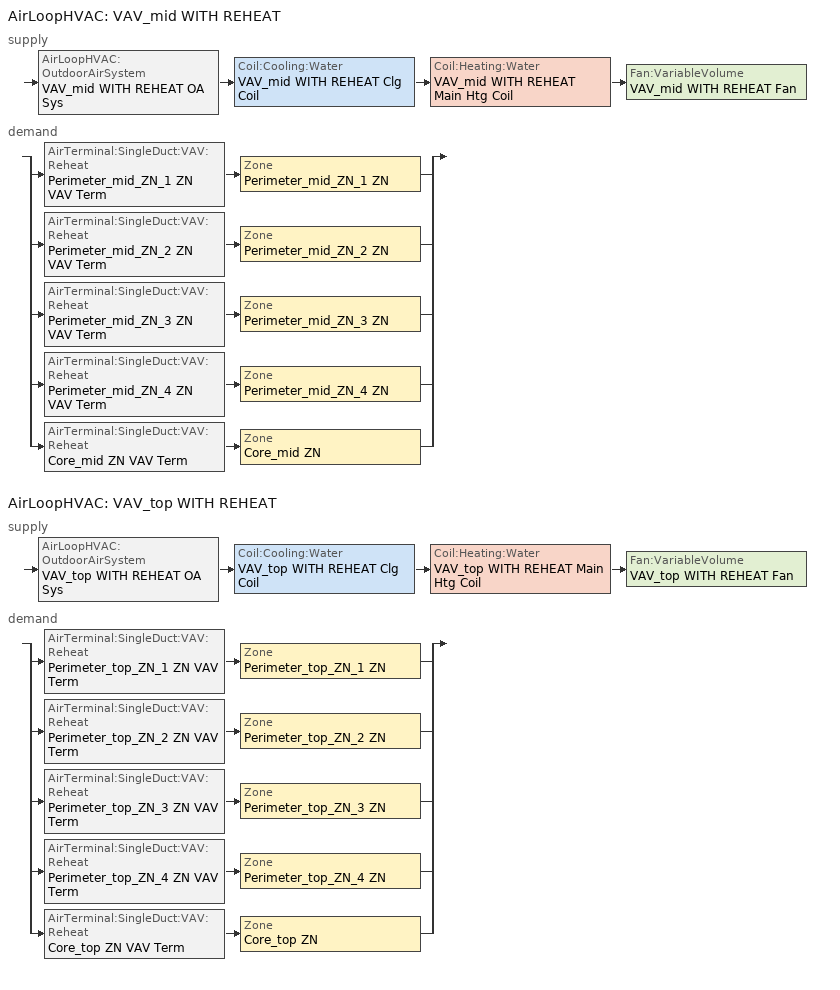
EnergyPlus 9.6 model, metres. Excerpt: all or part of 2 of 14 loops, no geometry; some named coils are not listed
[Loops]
AirLoopHVAC 'VAV_mid WITH REHEAT'
 supply: AirLoopHVAC:OutdoorAirSystem 'VAV_mid WITH REHEAT OA Sys' > Coil:Cooling:Water 'VAV_mid WITH REHEAT Clg Coil' > Coil:Heating:Water 'VAV_mid WITH REHEAT Main Htg Coil' > Fan:VariableVolume 'VAV_mid WITH REHEAT Fan'
 demand: split
  | AirTerminal:SingleDuct:VAV:Reheat 'Perimeter_mid_ZN_1 ZN VAV Term' > Zone 'Perimeter_mid_ZN_1 ZN'
  | AirTerminal:SingleDuct:VAV:Reheat 'Perimeter_mid_ZN_2 ZN VAV Term' > Zone 'Perimeter_mid_ZN_2 ZN'
  | AirTerminal:SingleDuct:VAV:Reheat 'Perimeter_mid_ZN_3 ZN VAV Term' > Zone 'Perimeter_mid_ZN_3 ZN'
  | AirTerminal:SingleDuct:VAV:Reheat 'Perimeter_mid_ZN_4 ZN VAV Term' > Zone 'Perimeter_mid_ZN_4 ZN'
  | AirTerminal:SingleDuct:VAV:Reheat 'Core_mid ZN VAV Term' > Zone 'Core_mid ZN'
AirLoopHVAC 'VAV_top WITH REHEAT'
 supply: AirLoopHVAC:OutdoorAirSystem 'VAV_top WITH REHEAT OA Sys' > Coil:Cooling:Water 'VAV_top WITH REHEAT Clg Coil' > Coil:Heating:Water 'VAV_top WITH REHEAT Main Htg Coil' > Fan:VariableVolume 'VAV_top WITH REHEAT Fan'
 demand: split
  | AirTerminal:SingleDuct:VAV:Reheat 'Perimeter_top_ZN_1 ZN VAV Term' > Zone 'Perimeter_top_ZN_1 ZN'
  | AirTerminal:SingleDuct:VAV:Reheat 'Perimeter_top_ZN_2 ZN VAV Term' > Zone 'Perimeter_top_ZN_2 ZN'
  | AirTerminal:SingleDuct:VAV:Reheat 'Perimeter_top_ZN_3 ZN VAV Term' > Zone 'Perimeter_top_ZN_3 ZN'
  | AirTerminal:SingleDuct:VAV:Reheat 'Perimeter_top_ZN_4 ZN VAV Term' > Zone 'Perimeter_top_ZN_4 ZN'
  | AirTerminal:SingleDuct:VAV:Reheat 'Core_top ZN VAV Term' > Zone 'Core_top ZN'
[ZoneControl:Thermostat]
Name | Zone or ZoneList | Control Type Schedule | Control 1
Core_mid ZN Thermostat | Core_mid ZN | Core_mid ZN Thermostat Schedule | Office WholeBuilding - Lg Office Thermostat 10
Core_top ZN Thermostat | Core_top ZN | Core_top ZN Thermostat Schedule | Office WholeBuilding - Lg Office Thermostat 9
Perimeter_mid_ZN_1 ZN Thermostat | Perimeter_mid_ZN_1 ZN | Perimeter_mid_ZN_1 ZN Thermostat Schedule | Office WholeBuilding - Lg Office Thermostat 15
Perimeter_mid_ZN_2 ZN Thermostat | Perimeter_mid_ZN_2 ZN | Perimeter_mid_ZN_2 ZN Thermostat Schedule | Office WholeBuilding - Lg Office Thermostat 6
Perimeter_mid_ZN_3 ZN Thermostat | Perimeter_mid_ZN_3 ZN | Perimeter_mid_ZN_3 ZN Thermostat Schedule | Office WholeBuilding - Lg Office Thermostat 7
Perimeter_mid_ZN_4 ZN Thermostat | Perimeter_mid_ZN_4 ZN | Perimeter_mid_ZN_4 ZN Thermostat Schedule | Office WholeBuilding - Lg Office Thermostat 14
Perimeter_top_ZN_1 ZN Thermostat | Perimeter_top_ZN_1 ZN | Perimeter_top_ZN_1 ZN Thermostat Schedule | Office WholeBuilding - Lg Office Thermostat 5
Perimeter_top_ZN_2 ZN Thermostat | Perimeter_top_ZN_2 ZN | Perimeter_top_ZN_2 ZN Thermostat Schedule | Office WholeBuilding - Lg Office Thermostat 16
Perimeter_top_ZN_3 ZN Thermostat | Perimeter_top_ZN_3 ZN | Perimeter_top_ZN_3 ZN Thermostat Schedule | Office WholeBuilding - Lg Office Thermostat 8
Perimeter_top_ZN_4 ZN Thermostat | Perimeter_top_ZN_4 ZN | Perimeter_top_ZN_4 ZN Thermostat Schedule | Office WholeBuilding - Lg Office Thermostat 4
[ThermostatSetpoint:DualSetpoint] Heating Setpoint Temperature Schedule=OfficeLarge HTGSETP_SCH_YES_OPTIMUM; Cooling Setpoint Temperature Schedule=OfficeLarge CLGSETP_SCH_NO_SETBACK
Office WholeBuilding - Lg Office Thermostat 10; Office WholeBuilding - Lg Office Thermostat 9; Office WholeBuilding - Lg Office Thermostat 15; Office WholeBuilding - Lg Office Thermostat 6; Office WholeBuilding - Lg Office Thermostat 7; Office WholeBuilding - Lg Office Thermostat 14; Office WholeBuilding - Lg Office Thermostat 5; Office WholeBuilding - Lg Office Thermostat 16; Office WholeBuilding - Lg Office Thermostat 8; Office WholeBuilding - Lg Office Thermostat 4
[AirTerminal:SingleDuct:VAV:Reheat] Availability Schedule=Always On Discrete; Maximum Air Flow Rate {m3/s}=Autosize; Zone Minimum Air Flow Input Method=Constant; Fixed Minimum Air Flow Rate {m3/s}=0; Maximum Hot Water or Steam Flow Rate {m3/s}=Autosize; Minimum Hot Water or Steam Flow Rate {m3/s}=0; Convergence Tolerance=0.001; Damper Heating Action=ReverseWithLimits; Maximum Flow per Zone Floor Area During Reheat {m3/s-m2}=0; Maximum Flow Fraction During Reheat=0.5; Maximum Reheat Air Temperature {C}=40
Name | Constant Minimum Air Flow Fraction | Reheat Coil
Core_mid ZN VAV Term | 0.2 | Core_mid ZN Rht Coil
Core_top ZN VAV Term | 0.335353 | Core_top ZN Rht Coil
Perimeter_mid_ZN_1 ZN VAV Term | 0.2 | Perimeter_mid_ZN_1 ZN Rht Coil
Perimeter_mid_ZN_2 ZN VAV Term | 0.2 | Perimeter_mid_ZN_2 ZN Rht Coil
Perimeter_mid_ZN_3 ZN VAV Term | 0.2 | Perimeter_mid_ZN_3 ZN Rht Coil
Perimeter_mid_ZN_4 ZN VAV Term | 0.2 | Perimeter_mid_ZN_4 ZN Rht Coil
Perimeter_top_ZN_1 ZN VAV Term | 0.2 | Perimeter_top_ZN_1 ZN Rht Coil
Perimeter_top_ZN_2 ZN VAV Term | 0.2 | Perimeter_top_ZN_2 ZN Rht Coil
Perimeter_top_ZN_3 ZN VAV Term | 0.216586 | Perimeter_top_ZN_3 ZN Rht Coil
Perimeter_top_ZN_4 ZN VAV Term | 0.2 | Perimeter_top_ZN_4 ZN Rht Coil
[Coil:Heating:Water] Availability Schedule=Always On Discrete; U-Factor Times Area Value {W/K}=Autosize; Maximum Water Flow Rate {m3/s}=Autosize; Performance Input Method=UFactorTimesAreaAndDesignWaterFlowRate; Rated Capacity {W}=Autosize; Rated Inlet Water Temperature {C}=82.2222; Rated Inlet Air Temperature {C}=7; Rated Outlet Water Temperature {C}=71.1111; Rated Outlet Air Temperature {C}=12.8; Rated Ratio for Air and Water Convection=0.5
VAV_mid WITH REHEAT Main Htg Coil; VAV_top WITH REHEAT Main Htg Coil
[Zone equipment]
Core_mid ZN: Core_mid ZN VAV Term
Core_top ZN: Core_top ZN VAV Term
Perimeter_mid_ZN_1 ZN: Perimeter_mid_ZN_1 ZN VAV Term
Perimeter_mid_ZN_2 ZN: Perimeter_mid_ZN_2 ZN VAV Term
Perimeter_mid_ZN_3 ZN: Perimeter_mid_ZN_3 ZN VAV Term
Perimeter_mid_ZN_4 ZN: Perimeter_mid_ZN_4 ZN VAV Term
Perimeter_top_ZN_1 ZN: Perimeter_top_ZN_1 ZN VAV Term
Perimeter_top_ZN_2 ZN: Perimeter_top_ZN_2 ZN VAV Term
Perimeter_top_ZN_3 ZN: Perimeter_top_ZN_3 ZN VAV Term
Perimeter_top_ZN_4 ZN: Perimeter_top_ZN_4 ZN VAV Term
[Sizing:Zone] Zone Cooling Design Supply Air Temperature Input Method=SupplyAirTemperature; Zone Cooling Design Supply Air Temperature {C}=12.8; Zone Cooling Design Supply Air Temperature Difference {deltaC}=11.11; Zone Heating Design Supply Air Temperature Input Method=SupplyAirTemperature; Zone Heating Design Supply Air Temperature {C}=40; Zone Heating Design Supply Air Temperature Difference {deltaC}=11.11; Zone Cooling Design Supply Air Humidity Ratio {kgWater/kgDryAir}=0.0085; Zone Heating Design Supply Air Humidity Ratio {kgWater/kgDryAir}=0.008; Design Specification Outdoor Air Object=Office WholeBuilding - Lg Office Ventilation; Cooling Design Air Flow Method=DesignDayWithLimit; Cooling Design Air Flow Rate {m3/s}=0; Cooling Minimum Air Flow per Zone Floor Area {m3/s-m2}=0.000762; Cooling Minimum Air Flow {m3/s}=0; Cooling Minimum Air Flow Fraction=0; Heating Design Air Flow Method=DesignDay; Heating Design Air Flow Rate {m3/s}=0; Heating Maximum Air Flow per Zone Floor Area {m3/s-m2}=0.002032; Heating Maximum Air Flow {m3/s}=0.141576; Heating Maximum Air Flow Fraction=0.3; Account for Dedicated Outdoor Air System=No; Dedicated Outdoor Air System Control Strategy=NeutralSupplyAir; Dedicated Outdoor Air Low Setpoint Temperature for Design {C}=autosize; Dedicated Outdoor Air High Setpoint Temperature for Design {C}=autosize
Name | Design Specification Zone Air Distribution Object
Core_mid ZN | Core_mid ZN Design Spec Zone Air Dist
Core_top ZN | Core_top ZN Design Spec Zone Air Dist
Perimeter_mid_ZN_1 ZN | Perimeter_mid_ZN_1 ZN Design Spec Zone Air Dist
Perimeter_mid_ZN_2 ZN | Perimeter_mid_ZN_2 ZN Design Spec Zone Air Dist
Perimeter_mid_ZN_3 ZN | Perimeter_mid_ZN_3 ZN Design Spec Zone Air Dist
Perimeter_mid_ZN_4 ZN | Perimeter_mid_ZN_4 ZN Design Spec Zone Air Dist
Perimeter_top_ZN_1 ZN | Perimeter_top_ZN_1 ZN Design Spec Zone Air Dist
Perimeter_top_ZN_2 ZN | Perimeter_top_ZN_2 ZN Design Spec Zone Air Dist
Perimeter_top_ZN_3 ZN | Perimeter_top_ZN_3 ZN Design Spec Zone Air Dist
Perimeter_top_ZN_4 ZN | Perimeter_top_ZN_4 ZN Design Spec Zone Air Dist
[DesignSpecification:ZoneAirDistribution] Zone Air Distribution Effectiveness in Cooling Mode=1; Zone Air Distribution Effectiveness in Heating Mode=1
Core_mid ZN Design Spec Zone Air Dist; Core_top ZN Design Spec Zone Air Dist; Perimeter_mid_ZN_1 ZN Design Spec Zone Air Dist; Perimeter_mid_ZN_2 ZN Design Spec Zone Air Dist; Perimeter_mid_ZN_3 ZN Design Spec Zone Air Dist; Perimeter_mid_ZN_4 ZN Design Spec Zone Air Dist; Perimeter_top_ZN_1 ZN Design Spec Zone Air Dist; Perimeter_top_ZN_2 ZN Design Spec Zone Air Dist; Perimeter_top_ZN_3 ZN Design Spec Zone Air Dist; Perimeter_top_ZN_4 ZN Design Spec Zone Air Dist
[Controller:MechanicalVentilation] Availability Schedule=OfficeLarge HVACOperationSchd; Demand Controlled Ventilation=No; Design Specification Outdoor Air Object Name 1=Office WholeBuilding - Lg Office Ventilation; Design Specification Outdoor Air Object Name 2=Office WholeBuilding - Lg Office Ventilation; Design Specification Outdoor Air Object Name 3=Office WholeBuilding - Lg Office Ventilation; Design Specification Outdoor Air Object Name 4=Office WholeBuilding - Lg Office Ventilation; Design Specification Outdoor Air Object Name 5=Office WholeBuilding - Lg Office Ventilation
Name | System Outdoor Air Method | Zone or ZoneList 1 | Design Specification Zone Air Distribution Object Name 1 | Zone or ZoneList 2 | Design Specification Zone Air Distribution Object Name 2 | Zone or ZoneList 3 | Design Specification Zone Air Distribution Object Name 3 | Zone or ZoneList 4 | Design Specification Zone Air Distribution Object Name 4 | Zone or ZoneList 5 | Design Specification Zone Air Distribution Object Name 5
VAV_mid WITH REHEAT Vent Controller | ZoneSum | Core_mid ZN | Core_mid ZN Design Spec Zone Air Dist | Perimeter_mid_ZN_1 ZN | Perimeter_mid_ZN_1 ZN Design Spec Zone Air Dist | Perimeter_mid_ZN_2 ZN | Perimeter_mid_ZN_2 ZN Design Spec Zone Air Dist | Perimeter_mid_ZN_3 ZN | Perimeter_mid_ZN_3 ZN Design Spec Zone Air Dist | Perimeter_mid_ZN_4 ZN | Perimeter_mid_ZN_4 ZN Design Spec Zone Air Dist
VAV_top WITH REHEAT Vent Controller | Standard62.1VentilationRateProcedure | Core_top ZN | Core_top ZN Design Spec Zone Air Dist | Perimeter_top_ZN_1 ZN | Perimeter_top_ZN_1 ZN Design Spec Zone Air Dist | Perimeter_top_ZN_2 ZN | Perimeter_top_ZN_2 ZN Design Spec Zone Air Dist | Perimeter_top_ZN_3 ZN | Perimeter_top_ZN_3 ZN Design Spec Zone Air Dist | Perimeter_top_ZN_4 ZN | Perimeter_top_ZN_4 ZN Design Spec Zone Air Dist
[DesignSpecification:OutdoorAir]
Office WholeBuilding - Lg Office Ventilation: Outdoor Air Method=Sum; Outdoor Air Flow per Person {m3/s-person}=0; Outdoor Air Flow per Zone Floor Area {m3/s-m2}=0.0004318; Outdoor Air Flow per Zone {m3/s}=0; Outdoor Air Flow Air Changes per Hour {1/hr}=0
[AirLoopHVAC] Design Supply Air Flow Rate {m3/s}=AutoSize
VAV_mid WITH REHEAT; VAV_top WITH REHEAT
[Sizing:System] Type of Load to Size On=Sensible; Central Heating Maximum System Air Flow Ratio=0.3; Preheat Design Temperature {C}=7; Preheat Design Humidity Ratio {kgWater/kgDryAir}=0.008; Precool Design Temperature {C}=12.8; Precool Design Humidity Ratio {kgWater/kgDryAir}=0.008; Central Cooling Design Supply Air Temperature {C}=12.8; Central Heating Design Supply Air Temperature {C}=12.8; Type of Zone Sum to Use=Coincident; 100% Outdoor Air in Cooling=No; 100% Outdoor Air in Heating=No; Central Cooling Design Supply Air Humidity Ratio {kgWater/kgDryAir}=0.0085; Central Heating Design Supply Air Humidity Ratio {kgWater/kgDryAir}=0.008; Cooling Supply Air Flow Rate Method=DesignDay; Cooling Supply Air Flow Rate {m3/s}=0; Cooling Supply Air Flow Rate Per Floor Area {m3/s-m2}=0.00996765; Cooling Fraction of Autosized Cooling Supply Air Flow Rate=1; Cooling Supply Air Flow Rate Per Unit Cooling Capacity {m3/s-W}=3.94755e-05; Heating Supply Air Flow Rate Method=DesignDay; Heating Supply Air Flow Rate {m3/s}=0; Heating Supply Air Flow Rate Per Floor Area {m3/s-m2}=0.00996765; Heating Fraction of Autosized Heating Supply Air Flow Rate=1; Heating Fraction of Autosized Cooling Supply Air Flow Rate=1; Heating Supply Air Flow Rate Per Unit Heating Capacity {m3/s-W}=3.15882e-05; System Outdoor Air Method=ZoneSum; Zone Maximum Outdoor Air Fraction=1; Cooling Design Capacity Method=CoolingDesignCapacity; Cooling Design Capacity {W}=Autosize; Cooling Design Capacity Per Floor Area {W/m2}=234.7; Fraction of Autosized Cooling Design Capacity=1; Heating Design Capacity Method=HeatingDesignCapacity; Heating Design Capacity {W}=Autosize; Heating Design Capacity Per Floor Area {W/m2}=157; Fraction of Autosized Heating Design Capacity=1; Central Cooling Capacity Control Method=OnOff
Name | Design Outdoor Air Flow Rate {m3/s}
VAV_mid WITH REHEAT | 1.65452
VAV_top WITH REHEAT | 2.53819
[Controller:WaterCoil] Control Variable=Temperature; Actuator Variable=Flow; Maximum Actuated Flow {m3/s}=Autosize; Minimum Actuated Flow {m3/s}=0
Name | Action | Controller Convergence Tolerance {deltaC}
VAV_mid WITH REHEAT Clg Coil Controller; VAV_top WITH REHEAT Clg Coil Controller | Reverse | Autosize
VAV_mid WITH REHEAT Main Htg Coil Controller; VAV_top WITH REHEAT Main Htg Coil Controller | Normal | 0.0001
[Controller:OutdoorAir] Minimum Outdoor Air Flow Rate {m3/s}=Autosize; Maximum Outdoor Air Flow Rate {m3/s}=Autosize; Economizer Control Action Type=ModulateFlow; Lockout Type=NoLockout; Minimum Limit Type=FixedMinimum; Minimum Outdoor Air Schedule=OfficeLarge HVACOperationSchd; High Humidity Control=No; Control High Indoor Humidity Based on Outdoor Humidity Ratio=Yes; Heat Recovery Bypass Control Type=BypassWhenOAFlowGreaterThanMinimum
Name | Economizer Control Type | Mechanical Ventilation Controller
VAV_mid WITH REHEAT OA Controller | DifferentialEnthalpy | VAV_mid WITH REHEAT Vent Controller
VAV_top WITH REHEAT OA Controller | NoEconomizer | VAV_top WITH REHEAT Vent Controller
[SetpointManager:MixedAir] Control Variable=Temperature
Node 121 OS Default SPM; Node 116 OS Default SPM; Node 113 OS Default SPM; Node 160 OS Default SPM; Node 155 OS Default SPM; Node 152 OS Default SPM
[Coil:Cooling:Water] Availability Schedule=Always On Discrete; Design Water Flow Rate {m3/s}=Autosize; Design Air Flow Rate {m3/s}=Autosize; Design Inlet Water Temperature {C}=Autosize; Design Inlet Air Temperature {C}=Autosize; Design Outlet Air Temperature {C}=Autosize; Design Inlet Air Humidity Ratio {kgWater/kgDryAir}=Autosize; Design Outlet Air Humidity Ratio {kgWater/kgDryAir}=Autosize; Type of Analysis=SimpleAnalysis; Heat Exchanger Configuration=CrossFlow
VAV_mid WITH REHEAT Clg Coil; VAV_top WITH REHEAT Clg Coil
[Fan:VariableVolume] Availability Schedule=OfficeLarge HVACOperationSchd; Pressure Rise {Pa}=1389.92; Maximum Flow Rate {m3/s}=AutoSize; Fan Power Minimum Flow Rate Input Method=Fraction; Fan Power Minimum Flow Fraction=0.2; Fan Power Minimum Air Flow Rate {m3/s}=0; Motor In Airstream Fraction=1; Fan Power Coefficient 1=0.0013; Fan Power Coefficient 2=0.147; Fan Power Coefficient 3=0.9506; Fan Power Coefficient 4=-0.0998; Fan Power Coefficient 5=0
Name | Fan Total Efficiency | Motor Efficiency
VAV_mid WITH REHEAT Fan | 0.6253 | 0.962
VAV_top WITH REHEAT Fan | 0.61165 | 0.941
[SetpointManager:Warmest] Control Variable=Temperature; Minimum Setpoint Temperature {C}=12.8; Maximum Setpoint Temperature {C}=15.5778; Strategy=MaximumTemperature
Name | HVAC Air Loop
VAV_mid WITH REHEAT SAT Warmest Reset | VAV_mid WITH REHEAT
VAV_top WITH REHEAT SAT Warmest Reset | VAV_top WITH REHEAT
[EnergyManagementSystem:Sensor]
VAV_mid_WITH_REHEAT_Outside_Air_Damper_Sensor: Output:Variable or Output:Meter Index Key=VAV_mid WITH REHEAT; Output:Variable or Output:Meter=Air System Outdoor Air Flow Fraction
[Schedule:Compact]
Core_mid ZN Thermostat Schedule; Core_top ZN Thermostat Schedule; Perimeter_mid_ZN_1 ZN Thermostat Schedule; Perimeter_mid_ZN_2 ZN Thermostat Schedule; Perimeter_mid_ZN_3 ZN Thermostat Schedule; Perimeter_mid_ZN_4 ZN Thermostat Schedule; Perimeter_top_ZN_1 ZN Thermostat Schedule; Perimeter_top_ZN_2 ZN Thermostat Schedule; Perimeter_top_ZN_3 ZN Thermostat Schedule; Perimeter_top_ZN_4 ZN Thermostat Schedule: Through: 12/31, For: AllDays, Until: 24:00, 4
[Schedule:Day:Interval]
OfficeLarge HTGSETP_SCH_YES_OPTIMUM Default; OfficeLarge HTGSETP_SCH_YES_OPTIMUM Summer Design Day: No, 24:00, 15.6
OfficeLarge HTGSETP_SCH_YES_OPTIMUM Wkdy Day: No, 04:00, 15.6, 05:00, 17.8, 06:00, 20, 22:00, 21, 24:00, 15.6
OfficeLarge HTGSETP_SCH_YES_OPTIMUM Sat Day: No, 04:00, 15.6, 05:00, 17.8, 06:00, 20, 17:00, 21, 24:00, 15.6
OfficeLarge HTGSETP_SCH_YES_OPTIMUM Winter Design Day: No, 05:00, 15.6, 06:00, 17.6, 07:00, 19.6, 22:00, 21, 24:00, 15.6
OfficeLarge CLGSETP_SCH_NO_SETBACK Default; OfficeLarge CLGSETP_SCH_NO_SETBACK Default|WntrDsn|Sat|Wkdy Day; OfficeLarge CLGSETP_SCH_NO_SETBACK Winter Design Day: No, 24:00, 24
OfficeLarge CLGSETP_SCH_NO_SETBACK Summer Design Day: No, 05:00, 26.7, 06:00, 25.7, 07:00, 25, 22:00, 24, 24:00, 26.7
OfficeLarge HVACOperationSchd Default: No, 24:00, 0
OfficeLarge HVACOperationSchd SmrDsn|Wkdy Day; OfficeLarge HVACOperationSchd Summer Design Day: No, 06:00, 0, 22:00, 1, 24:00, 0
OfficeLarge HVACOperationSchd WntrDsn|Sat Day; OfficeLarge HVACOperationSchd Winter Design Day: No, 06:00, 0, 18:00, 1, 24:00, 0
[Schedule:Week:Daily]
Schedule:Week:Daily {d79a0532-1f37-4d6c-b28b-650a05b6fe66}: OfficeLarge HTGSETP_SCH_YES_OPTIMUM Default, OfficeLarge HTGSETP_SCH_YES_OPTIMUM Wkdy Day, OfficeLarge HTGSETP_SCH_YES_OPTIMUM Wkdy Day, OfficeLarge HTGSETP_SCH_YES_OPTIMUM Wkdy Day, OfficeLarge HTGSETP_SCH_YES_OPTIMUM Wkdy Day, OfficeLarge HTGSETP_SCH_YES_OPTIMUM Wkdy Day, OfficeLarge HTGSETP_SCH_YES_OPTIMUM Sat Day, OfficeLarge HTGSETP_SCH_YES_OPTIMUM Default, OfficeLarge HTGSETP_SCH_YES_OPTIMUM Summer Design Day, OfficeLarge HTGSETP_SCH_YES_OPTIMUM Winter Design Day, OfficeLarge HTGSETP_SCH_YES_OPTIMUM Default, OfficeLarge HTGSETP_SCH_YES_OPTIMUM Default
Schedule:Week:Daily {18e9d152-64fb-4171-9af4-4220cb653767}: OfficeLarge CLGSETP_SCH_NO_SETBACK Default, OfficeLarge CLGSETP_SCH_NO_SETBACK Default|WntrDsn|Sat|Wkdy Day, OfficeLarge CLGSETP_SCH_NO_SETBACK Default|WntrDsn|Sat|Wkdy Day, OfficeLarge CLGSETP_SCH_NO_SETBACK Default|WntrDsn|Sat|Wkdy Day, OfficeLarge CLGSETP_SCH_NO_SETBACK Default|WntrDsn|Sat|Wkdy Day, OfficeLarge CLGSETP_SCH_NO_SETBACK Default|WntrDsn|Sat|Wkdy Day, OfficeLarge CLGSETP_SCH_NO_SETBACK Default|WntrDsn|Sat|Wkdy Day, OfficeLarge CLGSETP_SCH_NO_SETBACK Default, OfficeLarge CLGSETP_SCH_NO_SETBACK Summer Design Day, OfficeLarge CLGSETP_SCH_NO_SETBACK Winter Design Day, OfficeLarge CLGSETP_SCH_NO_SETBACK Default, OfficeLarge CLGSETP_SCH_NO_SETBACK Default
Schedule:Week:Daily {13f09008-45c0-40e5-81a7-b834da018bef}: OfficeLarge HVACOperationSchd Default, OfficeLarge HVACOperationSchd SmrDsn|Wkdy Day, OfficeLarge HVACOperationSchd SmrDsn|Wkdy Day, OfficeLarge HVACOperationSchd SmrDsn|Wkdy Day, OfficeLarge HVACOperationSchd SmrDsn|Wkdy Day, OfficeLarge HVACOperationSchd SmrDsn|Wkdy Day, OfficeLarge HVACOperationSchd WntrDsn|Sat Day, OfficeLarge HVACOperationSchd Default, OfficeLarge HVACOperationSchd Summer Design Day, OfficeLarge HVACOperationSchd Winter Design Day, OfficeLarge HVACOperationSchd Default, OfficeLarge HVACOperationSchd Default
[Schedule:Year]
OfficeLarge HTGSETP_SCH_YES_OPTIMUM: Schedule:Week:Daily {d79a0532-1f37-4d6c-b28b-650a05b6fe66}, 1, 1, 12, 31
OfficeLarge CLGSETP_SCH_NO_SETBACK: Schedule:Week:Daily {18e9d152-64fb-4171-9af4-4220cb653767}, 1, 1, 12, 31
OfficeLarge HVACOperationSchd: Schedule:Week:Daily {13f09008-45c0-40e5-81a7-b834da018bef}, 1, 1, 12, 31
[Schedule:Constant]
Always On Discrete: OnOff, 1
